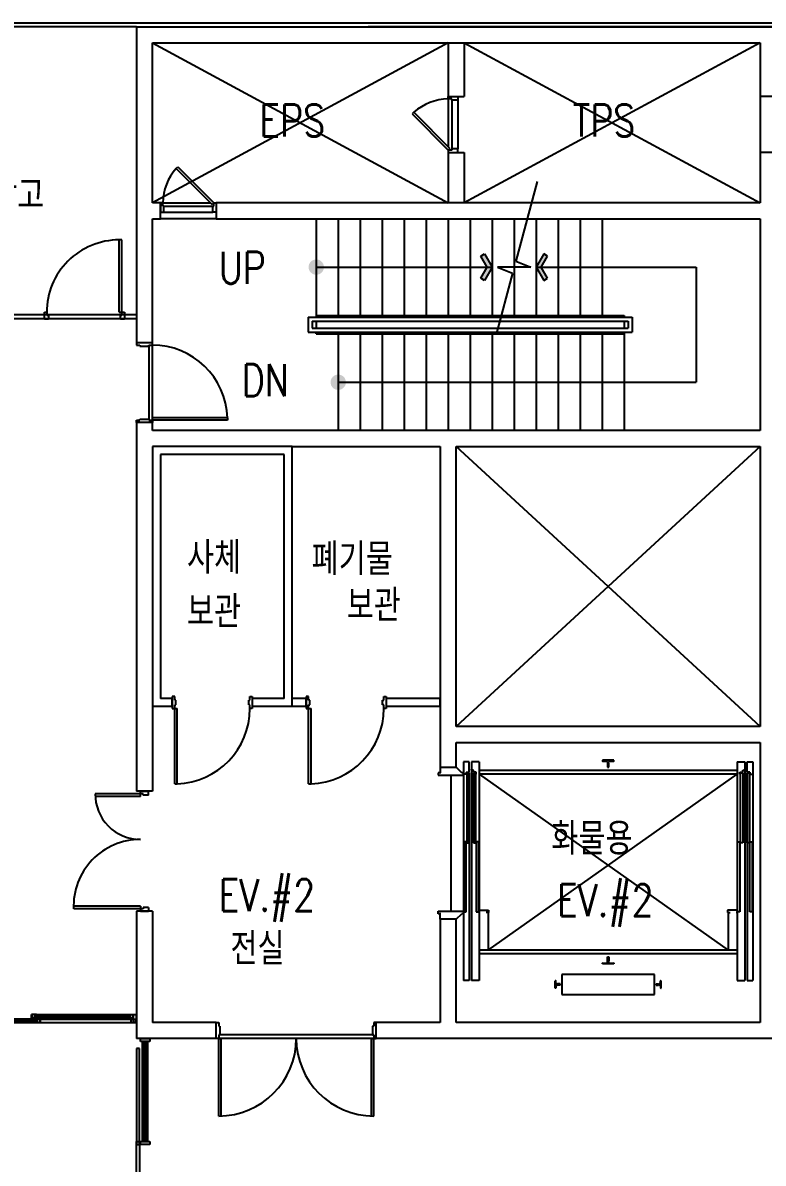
# Model space of a CAD drawing. Header units: millimetres. Extents: x 592430 to 684586, y -483905 to -416366.
# Drawn here: x 662413 to 671673, y -449168 to -434908 of the extents above; entities that cross this region are included whole.
import ezdxf
from ezdxf.enums import TextEntityAlignment as Align

# ---------------------------------------------------------------- set-up
doc = ezdxf.new("R2010")
doc.units = ezdxf.units.MM
doc.header["$LTSCALE"] = 500
doc.layers.add('동물실', color=9, linetype='Continuous')
doc.styles.add('GHD', font='simple.shx', dxfattribs={"bigfont": 'whgtxt.shx'})

msp = doc.modelspace()

# ---------------------------------------------------------------- hatches: boundary and pattern name
at = {"layer": '동물실'}
h = msp.add_hatch(color=251, dxfattribs=at)
edge = h.paths.add_edge_path()
edge.add_arc((666083, -437963), 96, 360, 540)
edge.add_arc((666083, -437963), 96, 540, 720)
h = msp.add_hatch(color=251, dxfattribs=at)
edge = h.paths.add_edge_path()
edge.add_arc((666083, -437963), 96, 360, 540)
edge.add_arc((666083, -437963), 96, 540, 720)
for points in [[(668187, -438129), (668141, -438102), (668221, -437963), (668141, -437825), (668187, -437798), (668283, -437963)], [(668187, -438129), (668141, -438102), (668221, -437963), (668141, -437825), (668187, -437798), (668283, -437963)], [(668928, -438129), (668974, -438102), (668894, -437963), (668974, -437825), (668928, -437798), (668833, -437963)], [(668928, -438129), (668974, -438102), (668894, -437963), (668974, -437825), (668928, -437798), (668833, -437963)]]:
    msp.add_hatch(color=251, dxfattribs=at).paths.add_polyline_path(points)
h = msp.add_hatch(color=251, dxfattribs=at)
edge = h.paths.add_edge_path()
edge.add_arc((666358, -439403), 96, 360, 540)
edge.add_arc((666358, -439403), 96, 540, 720)
h = msp.add_hatch(color=251, dxfattribs=at)
edge = h.paths.add_edge_path()
edge.add_arc((666358, -439403), 96, 360, 540)
edge.add_arc((666358, -439403), 96, 540, 720)

# ---------------------------------------------------------------- linework, layer by layer
at = {"layer": '동물실', "color": 251}
for p, q in [((651483, -434908), (676533, -434908)), ((663833, -434958), (661333, -434959)), ((663833, -434958), (663833, -438458)), ((663833, -434959), (673858, -434959)), ((671833, -434958), (666733, -434958)), ((667733, -435158), (664033, -437158)), ((664033, -435158), (667733, -437158)), ((667733, -435158), (664033, -437158)), ((664033, -435158), (667733, -437158)), ((664033, -437158), (664033, -435158)), ((664033, -435158), (671633, -435158)), ((667733, -435158), (667733, -435830)), ((671633, -435158), (667933, -437158)), ((667933, -435158), (671633, -437158)), ((671633, -435158), (667933, -437158)), ((667933, -435158), (671633, -437158)), ((667933, -435158), (667933, -435830)), ((671633, -435158), (671633, -437158)), ((667733, -435830), (667933, -435830)), ((667733, -435830), (667853, -435830)), ((667733, -435860), (667733, -435830)), ((667733, -435860), (667733, -436457)), ((667778, -435860), (667733, -435860)), ((667778, -435875), (667778, -435860)), ((667778, -435875), (667778, -436485)), ((667853, -435875), (667778, -435875)), ((667853, -435830), (667853, -435875)), ((667853, -435875), (667853, -436485)), ((671833, -435830), (671633, -435830)), ((671833, -435830), (671633, -435830)), ((667303, -436027), (667282, -436048)), ((667282, -436048), (667733, -436500)), ((667303, -436027), (667754, -436479)), ((667733, -436500), (667754, -436479)), ((667778, -436500), (667733, -436500)), ((667733, -436500), (667733, -436530)), ((667733, -436530), (667733, -437158)), ((667733, -436530), (667933, -436530)), ((667733, -436530), (667853, -436530)), ((667853, -436485), (667778, -436485)), ((667778, -436485), (667778, -436500)), ((667853, -436530), (667853, -436485)), ((667933, -436530), (667933, -437158)), ((671833, -436530), (671633, -436530)), ((671833, -436530), (671633, -436530)), ((664330, -436729), (664351, -436708)), ((664330, -436729), (664351, -436708)), ((664330, -436729), (664782, -437180)), ((664330, -436729), (664782, -437180)), ((664351, -436708), (664803, -437158)), ((664351, -436708), (664803, -437158)), ((668844, -436894), (668578, -437888)), ((668844, -436894), (668578, -437888)), ((664133, -437158), (664033, -437158)), ((664033, -437158), (664033, -437158)), ((664133, -437158), (664033, -437158)), ((664133, -437358), (664133, -437158)), ((664133, -437158), (664133, -437278)), ((664163, -437158), (664133, -437158)), ((664133, -437158), (664133, -437278)), ((664163, -437158), (664133, -437158)), ((664163, -437158), (664760, -437158)), ((664163, -437203), (664163, -437158)), ((664163, -437158), (664760, -437158)), ((664163, -437203), (664163, -437158)), ((664803, -437158), (664782, -437180)), ((664803, -437158), (664782, -437180)), ((664803, -437203), (664803, -437158)), ((664803, -437158), (664833, -437158)), ((664803, -437203), (664803, -437158)), ((664803, -437158), (664833, -437158)), ((671633, -437158), (664833, -437158)), ((664833, -437158), (664833, -437358)), ((664833, -437158), (664833, -437278)), ((664833, -437158), (664833, -437278)), ((664133, -437278), (664178, -437278)), ((664133, -437278), (664178, -437278)), ((664178, -437203), (664163, -437203)), ((664178, -437203), (664163, -437203)), ((664178, -437203), (664788, -437203)), ((664178, -437278), (664178, -437203)), ((664178, -437203), (664788, -437203)), ((664178, -437278), (664178, -437203)), ((664178, -437278), (664788, -437278)), ((664178, -437278), (664788, -437278)), ((664788, -437278), (664788, -437203)), ((664788, -437203), (664803, -437203)), ((664788, -437278), (664788, -437203)), ((664788, -437203), (664803, -437203)), ((664833, -437278), (664788, -437278)), ((664833, -437278), (664788, -437278)), ((664033, -438908), (664033, -437358)), ((664033, -437358), (664133, -437358)), ((664033, -438908), (664033, -437358)), ((664833, -437358), (664133, -437358)), ((664833, -437358), (664133, -437358)), ((664833, -437358), (671633, -437358)), ((666083, -437358), (666083, -438588)), ((666083, -437358), (666083, -438588)), ((666358, -437358), (666358, -438568)), ((666358, -437358), (666358, -438568)), ((666633, -437358), (666633, -438568)), ((666633, -437358), (666633, -438568)), ((666908, -437358), (666908, -438568)), ((666908, -437358), (666908, -438568)), ((667183, -437358), (667183, -438568)), ((667183, -437358), (667183, -438568)), ((667458, -437358), (667458, -438568)), ((667458, -437358), (667458, -438568)), ((667733, -437358), (667733, -438568)), ((667733, -437358), (667733, -438568)), ((668008, -437358), (668008, -438568)), ((668008, -437358), (668008, -438568)), ((668283, -437358), (668283, -438568)), ((668283, -437358), (668283, -438568)), ((668558, -437358), (668558, -438568)), ((668558, -437358), (668558, -438568)), ((668833, -437358), (668833, -438568)), ((668833, -437358), (668833, -438568)), ((669108, -437358), (669108, -438568)), ((669108, -437358), (669108, -438568)), ((669383, -437358), (669383, -438568)), ((669383, -437358), (669383, -438568)), ((669658, -437358), (669658, -438568)), ((669658, -437358), (669658, -438568)), ((671633, -437358), (671633, -440008)), ((663618, -438528), (663618, -437623)), ((663653, -437623), (663618, -437623)), ((663653, -438528), (663653, -437623)), ((668141, -437825), (668187, -437798)), ((668141, -437825), (668187, -437798)), ((668221, -437963), (668141, -437825)), ((668221, -437963), (668141, -437825)), ((668187, -437798), (668283, -437963)), ((668187, -437798), (668283, -437963)), ((668578, -437888), (668766, -437963)), ((668578, -437888), (668766, -437963)), ((668928, -437798), (668833, -437963)), ((668928, -437798), (668833, -437963)), ((668894, -437963), (668974, -437825)), ((668894, -437963), (668974, -437825)), ((668974, -437825), (668928, -437798)), ((668974, -437825), (668928, -437798)), ((666083, -437963), (668283, -437963)), ((666083, -437963), (668283, -437963)), ((668141, -438102), (668221, -437963)), ((668141, -438102), (668221, -437963)), ((668283, -437963), (668187, -438129)), ((668283, -437963), (668187, -438129)), ((668538, -438039), (668332, -438807)), ((668538, -438039), (668332, -438807)), ((668766, -437963), (668349, -437963)), ((668349, -437963), (668538, -438039)), ((668766, -437963), (668349, -437963)), ((668349, -437963), (668538, -438039)), ((668833, -437963), (670833, -437963)), ((668833, -437963), (670833, -437963)), ((668833, -437963), (668928, -438129)), ((668833, -437963), (668928, -438129)), ((668974, -438102), (668894, -437963)), ((668974, -438102), (668894, -437963)), ((670833, -437963), (670833, -439403)), ((670833, -437963), (670833, -439403)), ((668187, -438129), (668141, -438102)), ((668187, -438129), (668141, -438102)), ((668928, -438129), (668974, -438102)), ((668928, -438129), (668974, -438102)), ((663833, -438458), (663833, -438908)), ((663833, -438558), (661383, -438558)), ((663833, -438608), (661383, -438608)), ((662683, -438608), (662683, -438528)), ((662683, -438528), (662712, -438528)), ((662683, -438608), (662733, -438608)), ((662712, -438528), (662712, -438564)), ((662712, -438564), (662733, -438564)), ((662712, -438564), (662733, -438564)), ((662733, -438564), (662733, -438608)), ((663633, -438608), (662733, -438608)), ((663618, -438528), (663653, -438528)), ((663633, -438564), (663653, -438564)), ((663633, -438608), (663633, -438564)), ((663633, -438608), (663683, -438608)), ((663653, -438528), (663683, -438528)), ((663653, -438564), (663653, -438528)), ((663683, -438528), (663683, -438608)), ((663683, -438543), (663683, -438593)), ((663683, -438543), (663683, -438593)), ((665983, -438588), (670033, -438588)), ((665983, -438588), (665983, -438778)), ((665983, -438588), (670033, -438588)), ((665983, -438588), (665983, -438778)), ((666083, -438568), (669933, -438568)), ((666083, -438568), (669933, -438568)), ((669933, -438568), (669933, -438588)), ((669933, -438568), (669933, -438588)), ((670033, -438588), (670033, -438778)), ((670033, -438588), (670033, -438778)), ((663833, -438708), (663833, -438908)), ((666033, -438638), (669983, -438638)), ((666033, -438638), (666033, -438728)), ((666033, -438638), (669983, -438638)), ((666033, -438638), (666033, -438728)), ((666033, -438728), (669983, -438728)), ((666033, -438728), (669983, -438728)), ((666083, -438638), (666083, -438728)), ((666083, -438638), (666083, -438728)), ((669933, -438638), (669933, -438728)), ((669933, -438638), (669933, -438728)), ((669983, -438638), (669983, -438728)), ((669983, -438638), (669983, -438728)), ((665983, -438778), (670033, -438778)), ((665983, -438778), (670033, -438778)), ((666083, -438798), (666083, -438778)), ((666083, -438798), (666083, -438778)), ((666083, -438798), (669933, -438798)), ((666083, -438798), (669933, -438798)), ((666358, -438798), (666358, -440008)), ((666358, -438798), (666358, -440008)), ((666633, -438798), (666633, -440008)), ((666633, -438798), (666633, -440008)), ((666908, -438798), (666908, -440008)), ((666908, -438798), (666908, -440008)), ((667183, -438798), (667183, -440008)), ((667183, -438798), (667183, -440008)), ((667458, -438798), (667458, -440008)), ((667458, -438798), (667458, -440008)), ((667733, -438798), (667733, -440008)), ((667733, -438798), (667733, -440008)), ((668008, -438798), (668008, -440008)), ((668008, -438798), (668008, -440008)), ((668283, -438798), (668283, -440008)), ((668283, -438798), (668283, -440008)), ((668558, -438798), (668558, -440008)), ((668558, -438798), (668558, -440008)), ((668833, -438798), (668833, -440008)), ((668833, -438798), (668833, -440008)), ((669108, -438798), (669108, -440008)), ((669108, -438798), (669108, -440008)), ((669383, -438798), (669383, -440008)), ((669383, -438798), (669383, -440008)), ((669658, -438798), (669658, -440008)), ((669658, -438798), (669658, -440008)), ((669933, -438778), (669933, -440008)), ((669933, -438778), (669933, -440008)), ((664033, -438908), (663833, -438908)), ((664033, -438908), (663833, -438908)), ((663833, -438908), (663833, -438938)), ((663833, -438938), (663878, -438938)), ((663878, -438938), (663878, -438953)), ((663878, -438953), (663988, -438953)), ((663988, -438953), (663988, -438938)), ((663988, -438938), (664033, -438938)), ((663988, -438953), (663988, -439863)), ((664033, -438938), (664033, -438908)), ((664033, -439878), (664033, -438938)), ((666358, -439403), (670833, -439403)), ((666358, -439403), (670833, -439403)), ((663833, -439908), (663833, -439878)), ((663833, -439878), (663878, -439878)), ((663878, -439878), (663878, -439863)), ((663878, -439863), (663988, -439863)), ((663988, -439863), (663988, -439878)), ((663988, -439878), (664033, -439878)), ((664972, -439848), (664033, -439848)), ((664033, -439878), (664033, -439848)), ((664972, -439878), (664033, -439878)), ((664033, -439878), (664033, -439908)), ((664972, -439848), (664972, -439878)), ((664033, -439908), (663833, -439908)), ((663833, -439908), (663833, -440208)), ((663833, -439908), (663833, -440208)), ((664033, -439908), (663833, -439908)), ((664033, -440008), (664033, -439908)), ((664033, -440008), (664033, -439908)), ((671633, -440008), (664033, -440008)), ((663833, -440208), (663833, -444518)), ((664033, -440208), (664033, -443458)), ((665783, -440208), (664033, -440208)), ((664133, -440308), (664133, -443358)), ((665683, -440308), (664133, -440308)), ((665683, -443358), (665683, -440308)), ((665783, -440208), (667633, -440208)), ((665783, -443458), (665783, -440208)), ((667633, -440208), (667633, -444218)), ((671633, -440208), (667833, -443708)), ((671633, -443708), (667833, -440208)), ((671633, -440208), (667833, -443708)), ((671633, -443708), (667833, -440208)), ((667833, -440208), (671633, -440208)), ((667833, -443708), (667833, -440208)), ((667833, -440208), (671633, -440208)), ((667833, -443708), (667833, -440208)), ((671633, -440208), (671633, -443708)), ((671633, -440208), (671633, -443708)), ((664033, -443458), (664033, -444518)), ((664283, -443458), (664033, -443458)), ((664283, -443358), (664133, -443358)), ((664283, -443333), (664283, -443483)), ((664313, -443333), (664283, -443333)), ((664283, -443333), (664283, -443483)), ((664313, -443333), (664283, -443333)), ((664283, -443458), (664283, -443358)), ((664313, -443378), (664313, -443333)), ((664313, -443378), (664313, -443333)), ((664328, -443378), (664313, -443378)), ((664328, -443378), (664313, -443378)), ((664313, -443483), (664313, -443438)), ((664313, -443438), (664328, -443438)), ((664313, -443483), (664313, -443438)), ((664313, -443438), (664328, -443438)), ((664328, -443438), (664328, -443378)), ((664328, -443438), (664328, -443378)), ((665238, -443438), (665238, -443378)), ((665238, -443378), (665253, -443378)), ((665238, -443438), (665238, -443378)), ((665238, -443378), (665253, -443378)), ((665253, -443438), (665238, -443438)), ((665253, -443438), (665238, -443438)), ((665253, -443378), (665253, -443333)), ((665253, -443333), (665283, -443333)), ((665253, -443378), (665253, -443333)), ((665253, -443333), (665283, -443333)), ((665253, -443483), (665253, -443438)), ((665253, -443483), (665253, -443438)), ((665283, -443333), (665283, -443483)), ((665283, -443333), (665283, -443483)), ((665683, -443358), (665283, -443358)), ((665283, -443358), (665283, -443458)), ((665783, -443458), (665283, -443458)), ((665958, -443358), (665783, -443358)), ((665958, -443458), (665783, -443458)), ((665958, -443333), (665958, -443483)), ((665988, -443333), (665958, -443333)), ((665958, -443333), (665958, -443483)), ((665988, -443333), (665958, -443333)), ((665958, -443458), (665958, -443358)), ((665988, -443378), (665988, -443333)), ((665988, -443378), (665988, -443333)), ((666003, -443378), (665988, -443378)), ((666003, -443378), (665988, -443378)), ((665988, -443483), (665988, -443438)), ((665988, -443438), (666003, -443438)), ((665988, -443483), (665988, -443438)), ((665988, -443438), (666003, -443438)), ((666003, -443438), (666003, -443378)), ((666003, -443438), (666003, -443378)), ((666913, -443438), (666913, -443378)), ((666913, -443378), (666928, -443378)), ((666913, -443438), (666913, -443378)), ((666913, -443378), (666928, -443378)), ((666928, -443438), (666913, -443438)), ((666928, -443438), (666913, -443438)), ((666928, -443378), (666928, -443333)), ((666928, -443333), (666958, -443333)), ((666928, -443378), (666928, -443333)), ((666928, -443333), (666958, -443333)), ((666928, -443483), (666928, -443438)), ((666928, -443483), (666928, -443438)), ((666958, -443333), (666958, -443483)), ((666958, -443333), (666958, -443483)), ((667633, -443358), (666958, -443358)), ((666958, -443358), (666958, -443458)), ((667633, -443458), (666958, -443458)), ((667633, -443458), (667633, -443358)), ((664283, -443483), (664313, -443483)), ((664283, -443483), (664313, -443483)), ((664313, -444423), (664313, -443483)), ((664313, -443483), (664343, -443483)), ((664313, -444423), (664313, -443483)), ((664313, -443483), (664343, -443483)), ((664343, -444423), (664343, -443483)), ((664343, -444423), (664343, -443483)), ((665283, -443483), (665253, -443483)), ((665283, -443483), (665253, -443483)), ((665958, -443483), (665988, -443483)), ((665958, -443483), (665988, -443483)), ((665988, -444423), (665988, -443483)), ((665988, -443483), (666018, -443483)), ((665988, -444423), (665988, -443483)), ((665988, -443483), (666018, -443483)), ((666018, -444423), (666018, -443483)), ((666018, -444423), (666018, -443483)), ((666958, -443483), (666928, -443483)), ((666958, -443483), (666928, -443483)), ((671633, -443708), (667833, -443708)), ((671633, -443708), (667833, -443708)), ((667833, -444218), (667833, -443908)), ((667833, -443908), (671633, -443908)), ((671633, -443908), (671633, -447408)), ((667924, -444148), (667924, -446883)), ((667994, -444148), (667924, -444148)), ((667924, -444148), (667924, -446883)), ((667994, -444148), (667924, -444148)), ((667994, -444278), (667994, -444148)), ((667994, -444278), (667994, -444148)), ((668024, -444148), (668024, -446883)), ((668120, -444148), (668024, -444148)), ((668024, -444148), (668024, -446883)), ((668120, -444148), (668024, -444148)), ((668120, -444148), (668120, -446883)), ((668120, -444148), (668120, -446883)), ((669803, -444129), (669663, -444129)), ((669663, -444129), (669663, -444140)), ((669803, -444129), (669663, -444129)), ((669663, -444129), (669663, -444140)), ((669665, -444142), (669723, -444145)), ((669665, -444142), (669723, -444145)), ((669723, -444145), (669727, -444148)), ((669723, -444145), (669727, -444148)), ((669727, -444164), (669724, -444168)), ((669727, -444164), (669724, -444168)), ((669724, -444168), (669724, -444217)), ((669724, -444168), (669724, -444217)), ((669727, -444148), (669727, -444164)), ((669727, -444148), (669727, -444164)), ((669739, -444148), (669743, -444145)), ((669739, -444148), (669743, -444145)), ((669739, -444164), (669739, -444148)), ((669739, -444164), (669739, -444148)), ((669743, -444168), (669739, -444164)), ((669743, -444168), (669739, -444164)), ((669743, -444145), (669801, -444142)), ((669743, -444145), (669801, -444142)), ((669743, -444217), (669743, -444168)), ((669743, -444217), (669743, -444168)), ((669803, -444140), (669803, -444129)), ((669803, -444140), (669803, -444129)), ((671346, -444148), (671346, -446883)), ((671346, -444148), (671442, -444148)), ((671346, -444148), (671346, -446883)), ((671346, -444148), (671442, -444148)), ((671442, -444148), (671442, -446883)), ((671442, -444148), (671442, -446883)), ((671472, -444148), (671542, -444148)), ((671472, -444278), (671472, -444148)), ((671472, -444148), (671542, -444148)), ((671472, -444278), (671472, -444148)), ((671542, -444148), (671542, -446883)), ((671542, -444148), (671542, -446883)), ((667641, -444288), (667608, -444288)), ((667608, -444288), (667608, -444318)), ((667641, -444288), (667608, -444288)), ((667608, -444288), (667608, -444318)), ((667608, -444318), (667924, -444318)), ((667608, -444318), (667924, -444318)), ((667633, -444218), (667633, -444288)), ((667633, -444218), (667833, -444218)), ((667633, -444218), (667633, -444288)), ((667766, -444318), (667766, -446018)), ((667902, -444288), (667833, -444218)), ((667902, -444288), (667833, -444218)), ((667924, -444288), (667902, -444288)), ((667924, -444288), (667902, -444288)), ((667924, -444318), (667924, -444288)), ((667924, -444318), (667924, -444288)), ((667960, -444303), (667925, -444303)), ((667960, -444303), (667925, -444303)), ((667960, -444278), (667994, -444278)), ((667960, -444278), (667960, -444303)), ((667960, -444278), (667994, -444278)), ((667960, -444278), (667960, -444303)), ((667965, -444288), (667965, -445163)), ((667994, -444288), (667965, -444288)), ((667965, -444288), (667965, -445163)), ((667994, -444288), (667965, -444288)), ((667994, -445163), (667994, -444288)), ((667994, -444288), (667994, -446883)), ((667994, -445163), (667994, -444288)), ((667994, -444288), (667994, -446883)), ((668024, -444253), (668024, -444243)), ((668024, -444253), (668024, -444243)), ((668048, -444253), (668024, -444253)), ((668048, -444253), (668024, -444253)), ((668048, -444278), (668048, -444253)), ((668048, -444278), (668048, -444253)), ((668084, -444278), (668048, -444278)), ((668084, -444278), (668048, -444278)), ((668049, -444288), (668049, -445163)), ((668079, -444288), (668049, -444288)), ((668049, -444288), (668049, -445163)), ((668079, -444288), (668049, -444288)), ((668079, -445163), (668079, -444288)), ((668079, -445163), (668079, -444288)), ((668084, -444303), (668084, -444278)), ((668084, -444303), (668084, -444278)), ((671346, -444258), (668120, -444258)), ((671346, -444258), (668120, -444258)), ((671346, -444303), (668120, -444303)), ((668120, -444303), (671233, -446503)), ((671346, -444303), (668120, -444303)), ((668120, -444303), (671233, -446503)), ((668233, -446503), (671346, -444303)), ((668233, -446503), (671346, -444303)), ((669724, -444217), (669725, -444218)), ((669724, -444217), (669725, -444218)), ((669725, -444218), (669742, -444218)), ((669725, -444218), (669742, -444218)), ((669742, -444218), (669743, -444217)), ((669742, -444218), (669743, -444217)), ((671382, -444278), (671418, -444278)), ((671382, -444303), (671382, -444278)), ((671382, -444278), (671418, -444278)), ((671382, -444303), (671382, -444278)), ((671387, -445163), (671387, -444288)), ((671387, -444288), (671417, -444288)), ((671387, -445163), (671387, -444288)), ((671387, -444288), (671417, -444288)), ((671417, -444288), (671417, -445163)), ((671417, -444288), (671417, -445163)), ((671418, -444278), (671418, -444253)), ((671418, -444253), (671442, -444253)), ((671418, -444278), (671418, -444253)), ((671418, -444253), (671442, -444253)), ((671442, -444253), (671442, -444243)), ((671442, -444253), (671442, -444243)), ((671506, -444278), (671472, -444278)), ((671506, -444278), (671472, -444278)), ((671472, -444288), (671472, -446883)), ((671472, -445163), (671472, -444288)), ((671472, -444288), (671501, -444288)), ((671472, -444288), (671472, -446883)), ((671472, -445163), (671472, -444288)), ((671472, -444288), (671501, -444288)), ((671501, -444288), (671501, -445163)), ((671501, -444288), (671501, -445163)), ((671506, -444278), (671506, -444303)), ((671506, -444278), (671506, -444303)), ((671506, -444303), (671541, -444303)), ((671506, -444303), (671541, -444303)), ((664313, -444423), (664343, -444423)), ((664313, -444423), (664343, -444423)), ((665988, -444423), (666018, -444423)), ((665988, -444423), (666018, -444423)), ((663883, -444548), (663318, -444548)), ((663883, -444583), (663319, -444583)), ((664033, -444518), (663833, -444518)), ((663883, -444548), (663883, -444518)), ((663883, -444518), (663983, -444518)), ((663883, -444518), (663983, -444518)), ((663919, -444548), (663883, -444548)), ((663883, -444583), (663883, -444548)), ((663919, -444568), (663919, -444548)), ((663983, -444568), (663919, -444568)), ((663983, -444568), (663983, -444518)), ((667929, -445151), (667929, -446026)), ((667959, -445151), (667929, -445151)), ((667929, -445151), (667929, -446026)), ((667959, -445151), (667929, -445151)), ((667959, -446026), (667959, -445151)), ((667959, -446026), (667959, -445151)), ((667965, -445163), (667994, -445163)), ((667965, -445163), (667994, -445163)), ((668049, -445163), (668079, -445163)), ((668049, -445163), (668079, -445163)), ((668085, -445151), (668085, -446026)), ((668115, -445151), (668085, -445151)), ((668085, -445151), (668085, -446026)), ((668115, -445151), (668085, -445151)), ((668115, -446026), (668115, -445151)), ((668115, -446026), (668115, -445151)), ((671351, -445151), (671381, -445151)), ((671351, -446026), (671351, -445151)), ((671351, -445151), (671381, -445151)), ((671351, -446026), (671351, -445151)), ((671381, -445151), (671381, -446026)), ((671381, -445151), (671381, -446026)), ((671417, -445163), (671387, -445163)), ((671417, -445163), (671387, -445163)), ((671501, -445163), (671472, -445163)), ((671501, -445163), (671472, -445163)), ((671507, -445151), (671537, -445151)), ((671507, -446026), (671507, -445151)), ((671507, -445151), (671537, -445151)), ((671507, -446026), (671507, -445151)), ((671537, -445151), (671537, -446026)), ((671537, -445151), (671537, -446026)), ((663883, -445954), (663048, -445954)), ((663883, -445989), (663049, -445989)), ((663833, -446018), (663833, -447608)), ((664033, -446018), (663833, -446018)), ((663883, -445954), (663883, -445989)), ((663919, -445989), (663883, -445989)), ((663883, -445989), (663883, -446018)), ((663883, -446018), (663983, -446018)), ((663983, -445969), (663919, -445969)), ((663919, -445969), (663919, -445989)), ((663983, -445969), (663983, -446018)), ((664033, -446018), (664033, -447408)), ((667608, -446048), (667608, -446018)), ((667608, -446018), (667924, -446018)), ((667608, -446048), (667608, -446018)), ((667608, -446018), (667924, -446018)), ((667924, -446018), (667924, -446048)), ((667924, -446018), (667924, -446048)), ((667929, -446026), (667959, -446026)), ((667929, -446026), (667959, -446026)), ((668085, -446026), (668115, -446026)), ((668085, -446026), (668115, -446026)), ((668120, -446003), (668238, -446003)), ((668120, -446003), (668120, -446033)), ((668120, -446003), (668238, -446003)), ((668120, -446003), (668120, -446033)), ((668120, -446033), (668130, -446033)), ((668120, -446033), (668130, -446033)), ((668238, -446033), (668208, -446033)), ((668238, -446033), (668208, -446033)), ((668233, -446033), (668233, -446503)), ((668233, -446033), (668233, -446503)), ((668238, -446003), (668238, -446033)), ((668238, -446003), (668238, -446033)), ((671228, -446003), (671228, -446033)), ((671346, -446003), (671228, -446003)), ((671228, -446003), (671228, -446033)), ((671346, -446003), (671228, -446003)), ((671228, -446033), (671258, -446033)), ((671228, -446033), (671258, -446033)), ((671233, -446033), (671233, -446503)), ((671233, -446033), (671233, -446503)), ((671346, -446033), (671336, -446033)), ((671346, -446033), (671336, -446033)), ((671346, -446003), (671346, -446033)), ((671346, -446003), (671346, -446033)), ((671381, -446026), (671351, -446026)), ((671381, -446026), (671351, -446026)), ((671537, -446026), (671507, -446026)), ((671537, -446026), (671507, -446026)), ((667641, -446048), (667608, -446048)), ((667641, -446048), (667608, -446048)), ((667633, -446118), (667633, -446048)), ((667633, -446118), (667633, -446048)), ((667833, -446118), (667633, -446118)), ((667633, -446118), (667633, -447408)), ((667833, -446118), (667902, -446048)), ((667833, -446118), (667902, -446048)), ((667833, -447408), (667833, -446118)), ((667924, -446048), (667902, -446048)), ((667924, -446048), (667902, -446048)), ((671346, -446503), (668120, -446503)), ((671346, -446503), (668120, -446503)), ((671346, -446548), (668120, -446548)), ((671346, -446548), (668120, -446548)), ((669724, -446589), (669725, -446588)), ((669724, -446589), (669725, -446588)), ((669724, -446639), (669724, -446589)), ((669724, -446639), (669724, -446589)), ((669725, -446588), (669742, -446588)), ((669725, -446588), (669742, -446588)), ((669742, -446588), (669743, -446589)), ((669742, -446588), (669743, -446589)), ((669743, -446589), (669743, -446639)), ((669743, -446589), (669743, -446639)), ((669663, -446677), (669663, -446667)), ((669663, -446677), (669663, -446667)), ((669803, -446677), (669663, -446677)), ((669803, -446677), (669663, -446677)), ((669665, -446665), (669723, -446662)), ((669665, -446665), (669723, -446662)), ((669723, -446662), (669727, -446659)), ((669723, -446662), (669727, -446659)), ((669727, -446643), (669724, -446639)), ((669727, -446643), (669724, -446639)), ((669727, -446659), (669727, -446643)), ((669727, -446659), (669727, -446643)), ((669743, -446639), (669739, -446643)), ((669743, -446639), (669739, -446643)), ((669739, -446643), (669739, -446659)), ((669739, -446643), (669739, -446659)), ((669739, -446659), (669743, -446662)), ((669739, -446659), (669743, -446662)), ((669743, -446662), (669801, -446665)), ((669743, -446662), (669801, -446665)), ((669803, -446667), (669803, -446677)), ((669803, -446667), (669803, -446677)), ((667994, -446883), (667924, -446883)), ((667994, -446883), (667924, -446883)), ((668120, -446883), (668024, -446883)), ((668120, -446883), (668024, -446883)), ((669071, -446978), (669071, -446889)), ((669075, -446889), (669071, -446889)), ((669071, -446978), (669071, -446889)), ((669075, -446889), (669071, -446889)), ((669153, -446808), (669153, -447058)), ((670313, -446808), (669153, -446808)), ((669153, -446808), (669153, -447058)), ((670313, -446808), (669153, -446808)), ((670313, -447058), (670313, -446808)), ((670313, -447058), (670313, -446808)), ((670391, -446889), (670395, -446889)), ((670391, -446889), (670395, -446889)), ((670395, -446978), (670395, -446889)), ((670395, -446978), (670395, -446889)), ((671346, -446883), (671442, -446883)), ((671346, -446883), (671442, -446883)), ((671472, -446883), (671542, -446883)), ((671472, -446883), (671542, -446883)), ((669075, -446978), (669071, -446978)), ((669075, -446978), (669071, -446978)), ((669083, -446924), (669079, -446892)), ((669083, -446924), (669079, -446892)), ((669083, -446943), (669079, -446974)), ((669083, -446943), (669079, -446974)), ((669096, -446929), (669088, -446929)), ((669096, -446929), (669088, -446929)), ((669096, -446938), (669088, -446938)), ((669096, -446938), (669088, -446938)), ((669132, -446925), (669101, -446925)), ((669132, -446925), (669101, -446925)), ((669132, -446941), (669101, -446941)), ((669132, -446941), (669101, -446941)), ((669132, -446925), (669133, -446926)), ((669132, -446925), (669133, -446926)), ((669133, -446940), (669132, -446941)), ((669133, -446940), (669132, -446941)), ((669133, -446940), (669133, -446926)), ((669133, -446940), (669133, -446926)), ((670334, -446925), (670333, -446926)), ((670334, -446925), (670333, -446926)), ((670333, -446940), (670333, -446926)), ((670333, -446940), (670333, -446926)), ((670333, -446940), (670334, -446941)), ((670333, -446940), (670334, -446941)), ((670334, -446925), (670365, -446925)), ((670334, -446925), (670365, -446925)), ((670334, -446941), (670365, -446941)), ((670334, -446941), (670365, -446941)), ((670370, -446929), (670379, -446929)), ((670370, -446929), (670379, -446929)), ((670370, -446938), (670379, -446938)), ((670370, -446938), (670379, -446938)), ((670384, -446924), (670388, -446892)), ((670384, -446924), (670388, -446892)), ((670384, -446943), (670388, -446974)), ((670384, -446943), (670388, -446974)), ((670391, -446978), (670395, -446978)), ((670391, -446978), (670395, -446978)), ((669153, -447058), (670313, -447058)), ((669153, -447058), (670313, -447058)), ((662583, -447308), (662523, -447308)), ((662523, -447351), (662523, -447308)), ((662523, -447308), (662523, -447351)), ((662523, -447351), (662523, -447308)), ((662581, -447310), (662525, -447310)), ((662525, -447310), (662525, -447349)), ((662581, -447316), (662561, -447316)), ((662561, -447316), (662561, -447343)), ((662581, -447310), (662581, -447316)), ((662583, -447308), (662583, -447318)), ((662583, -447308), (663733, -447308)), ((663733, -447308), (663793, -447308)), ((663733, -447308), (663733, -447318)), ((663735, -447310), (663791, -447310)), ((663735, -447310), (663735, -447316)), ((663735, -447316), (663755, -447316)), ((663755, -447316), (663755, -447343)), ((663791, -447310), (663791, -447349)), ((663793, -447351), (663793, -447308)), ((663793, -447308), (663793, -447351)), ((663793, -447351), (663793, -447308)), ((663793, -447351), (663793, -447308)), ((663793, -447308), (663793, -447351)), ((663793, -447351), (663793, -447308)), ((663793, -447308), (663833, -447308)), ((663793, -447308), (663793, -447408)), ((663795, -447310), (663831, -447310)), ((663795, -447310), (663795, -447406)), ((663831, -447310), (663831, -447406)), ((663833, -447308), (663833, -447408)), ((663833, -447308), (663833, -447408)), ((654921, -447408), (663833, -447408)), ((656683, -447408), (663833, -447408)), ((662633, -447366), (661483, -447366)), ((662569, -447395), (661483, -447395)), ((662633, -447408), (661483, -447408)), ((662569, -447379), (661485, -447379)), ((662583, -447351), (662523, -447351)), ((662581, -447349), (662525, -447349)), ((662581, -447343), (662561, -447343)), ((662563, -447318), (662563, -447341)), ((662583, -447318), (662563, -447318)), ((662563, -447341), (662569, -447318)), ((662583, -447341), (662563, -447341)), ((662569, -447318), (662569, -447341)), ((662569, -447322), (663746, -447322)), ((662569, -447338), (663746, -447338)), ((662571, -447366), (662631, -447366)), ((662571, -447376), (662571, -447366)), ((662571, -447376), (662591, -447376)), ((662571, -447408), (662571, -447398)), ((662571, -447398), (662591, -447398)), ((662571, -447408), (662631, -447408)), ((662573, -447368), (662629, -447368)), ((662573, -447374), (662573, -447368)), ((662573, -447374), (662593, -447374)), ((662573, -447406), (662573, -447400)), ((662573, -447400), (662593, -447400)), ((662573, -447406), (662629, -447406)), ((662581, -447343), (662581, -447349)), ((662583, -447341), (662583, -447351)), ((662583, -447351), (663733, -447351)), ((662585, -447398), (662585, -447376)), ((662591, -447376), (662585, -447398)), ((662591, -447398), (662591, -447376)), ((662593, -447400), (662593, -447374)), ((662629, -447406), (662629, -447368)), ((662631, -447366), (662631, -447408)), ((662631, -447408), (662631, -447366)), ((662631, -447366), (662631, -447408)), ((662631, -447366), (663828, -447366)), ((662631, -447408), (663828, -447408)), ((663733, -447318), (663753, -447318)), ((663733, -447341), (663753, -447341)), ((663733, -447341), (663733, -447351)), ((663733, -447351), (663793, -447351)), ((663735, -447343), (663755, -447343)), ((663735, -447343), (663735, -447349)), ((663735, -447349), (663791, -447349)), ((663753, -447341), (663746, -447318)), ((663746, -447318), (663746, -447341)), ((663753, -447318), (663753, -447341)), ((663766, -447366), (663766, -447408)), ((663793, -447408), (663833, -447408)), ((663795, -447406), (663831, -447406)), ((663828, -447408), (663828, -447366)), ((664833, -447408), (664033, -447408)), ((664833, -447408), (664033, -447408)), ((664833, -447608), (664833, -447408)), ((664833, -447408), (664863, -447408)), ((664833, -447608), (664833, -447408)), ((664833, -447408), (664863, -447408)), ((664863, -447408), (664863, -447453)), ((664863, -447408), (664863, -447453)), ((664863, -447453), (664878, -447453)), ((664863, -447453), (664878, -447453)), ((664878, -447453), (664878, -447563)), ((664878, -447453), (664878, -447563)), ((666803, -447453), (666788, -447453)), ((666788, -447453), (666788, -447563)), ((666803, -447453), (666788, -447453)), ((666788, -447453), (666788, -447563)), ((667633, -447408), (666803, -447408)), ((667633, -447408), (666803, -447408)), ((666833, -447408), (666803, -447408)), ((666803, -447408), (666803, -447453)), ((666833, -447408), (666803, -447408)), ((666803, -447408), (666803, -447453)), ((666833, -447608), (666833, -447408)), ((666833, -447608), (666833, -447408)), ((671633, -447408), (667833, -447408)), ((666803, -447563), (664863, -447563)), ((664878, -447563), (664863, -447563)), ((664863, -447563), (664863, -447608)), ((666803, -447563), (664863, -447563)), ((664878, -447563), (664863, -447563)), ((664863, -447563), (664863, -447608)), ((666788, -447563), (666803, -447563)), ((666788, -447563), (666803, -447563)), ((666803, -447563), (666803, -447608)), ((666803, -447563), (666803, -447608)), ((664833, -447608), (663833, -447608)), ((663833, -447735), (663833, -448935)), ((663873, -447735), (663833, -447735)), ((663873, -448935), (663873, -447735)), ((663883, -447648), (663883, -447608)), ((663883, -447608), (664003, -447608)), ((664003, -447648), (663883, -447648)), ((663908, -448895), (663908, -447648)), ((663931, -448895), (663931, -447648)), ((663955, -448895), (663955, -447648)), ((663978, -448895), (663978, -447648)), ((664003, -447608), (664003, -447648)), ((664863, -447608), (664833, -447608)), ((664863, -447608), (664833, -447608)), ((664863, -447608), (664893, -447608)), ((664863, -448578), (664863, -447608)), ((664863, -447608), (664893, -447608)), ((664863, -448578), (664863, -447608)), ((666803, -447608), (664863, -447608)), ((666803, -447608), (664863, -447608)), ((664893, -448578), (664893, -447608)), ((664893, -448578), (664893, -447608)), ((667633, -447608), (666333, -447608)), ((671833, -447608), (666333, -447608)), ((666773, -448578), (666773, -447608)), ((666773, -447608), (666803, -447608)), ((666773, -448578), (666773, -447608)), ((666773, -447608), (666803, -447608)), ((666803, -448578), (666803, -447608)), ((666803, -448578), (666803, -447608)), ((666803, -447608), (666833, -447608)), ((666803, -447608), (666833, -447608)), ((664863, -448578), (664863, -448578)), ((664863, -448578), (664863, -448578)), ((666802, -448578), (666803, -448578)), ((666802, -448578), (666803, -448578)), ((663833, -450075), (663833, -448895)), ((663833, -448895), (663873, -448895)), ((663833, -448935), (663873, -448935)), ((663873, -448895), (663873, -450075)), ((663883, -448935), (663883, -448895)), ((663883, -448895), (664003, -448895)), ((664003, -448935), (663883, -448935)), ((664003, -448895), (664003, -448935))]:
    msp.add_line(p, q, dxfattribs=at)
for centre, radius, start, end in [((667752, -436545), 686, 91.6269, 130.8958), ((664848, -437178), 686, 139.1042, 178.3731), ((664848, -437178), 686, 139.1042, 178.3731), ((663617, -438528), 905, 89.9151, 180.0361), ((664033, -439878), 940, 1.8271, 90), ((664313, -443483), 940, 271.8271, 0), ((664313, -443483), 940, 271.8271, 0), ((665988, -443483), 940, 271.8271, 0), ((665988, -443483), 940, 271.8271, 0), ((669666, -444140), 2.5, 180, 266.5907), ((669666, -444140), 2.5, 180, 266.5907), ((669801, -444140), 2.5, 273.4093, 0), ((669801, -444140), 2.5, 273.4093, 0), ((663883, -444554), 565, 179.3915, 270), ((663883, -445954), 835, 90, 182.4191), ((669666, -446667), 2.5, 93.4093, 180), ((669666, -446667), 2.5, 93.4093, 180), ((669801, -446667), 2.5, 0, 86.5907), ((669801, -446667), 2.5, 0, 86.5907), ((669075, -446892), 3.5, 0, 90), ((669075, -446892), 3.5, 0, 90), ((670391, -446892), 3.5, 90, 180), ((670391, -446892), 3.5, 90, 180), ((669075, -446974), 3.5, 270, 0), ((669075, -446974), 3.5, 270, 0), ((669088, -446924), 5, 180, 270), ((669088, -446924), 5, 180, 270), ((669088, -446924), 5, 180, 270), ((669088, -446924), 5, 180, 270), ((669088, -446943), 5, 90, 180), ((669088, -446943), 5, 90, 180), ((669088, -446943), 5, 90, 180), ((669088, -446943), 5, 90, 180), ((669096, -446924), 5, 270, 339.5127), ((669096, -446924), 5, 270, 339.5127), ((669096, -446943), 5, 20.4873, 90), ((669096, -446943), 5, 20.4873, 90), ((670370, -446924), 5, 200.4873, 270), ((670370, -446924), 5, 200.4873, 270), ((670370, -446943), 5, 90, 159.5127), ((670370, -446943), 5, 90, 159.5127), ((670379, -446924), 5, 270, 0), ((670379, -446924), 5, 270, 0), ((670379, -446924), 5, 270, 0), ((670379, -446924), 5, 270, 0), ((670379, -446943), 5, 0, 90), ((670379, -446943), 5, 0, 90), ((670379, -446943), 5, 0, 90), ((670379, -446943), 5, 0, 90), ((670391, -446974), 3.5, 180, 270), ((670391, -446974), 3.5, 180, 270), ((662564, -447373), 8.12, 307.1502, 337.259), ((662564, -447402), 8.12, 22.741, 52.8498), ((662590, -447315), 8.12, 202.741, 232.8498), ((662590, -447344), 8.12, 127.1502, 157.259), ((663725, -447315), 8.12, 307.1502, 337.259), ((663725, -447344), 8.12, 22.741, 52.8498), ((664863, -447608), 970, 270, 0), ((664863, -447608), 970, 270, 0), ((666803, -447608), 970, 180, 270), ((666803, -447608), 970, 180, 270)]:
    msp.add_arc(centre, radius, start, end, dxfattribs=at)

# ---------------------------------------------------------------- texts
at = {"layer": '동물실', "color": 251, "style": 'GHD', "width": 0.8}
for s, p in [('EPS', (665782, -436128)), ('EPS', (665782, -436128)), ('TPS', (669682, -436128)), ('TPS', (669682, -436128))]:
    msp.add_text(s, height=400, dxfattribs=at).set_placement(p, align=Align.MIDDLE_CENTER)
for s, p in [('창고', (662005, -437265)), ('UP', (664864, -438171)), ('UP', (664864, -438171)), ('DN', (665151, -439578)), ('DN', (665151, -439578)), ('사체', (664466, -441798)), ('폐기물', (666025, -441816)), ('보관', (664466, -442473)), ('보관', (666464, -442394)), ('화물용', (669023, -445311)), ('화물용', (669023, -445311)), ('EV.#2', (664862, -446016)), ('EV.#2', (669094, -446080)), ('EV.#2', (669094, -446080)), ('전실', (665010, -446689))]:
    msp.add_text(s, height=400, dxfattribs=at).set_placement(p)

doc.saveas('drawing.dxf')
